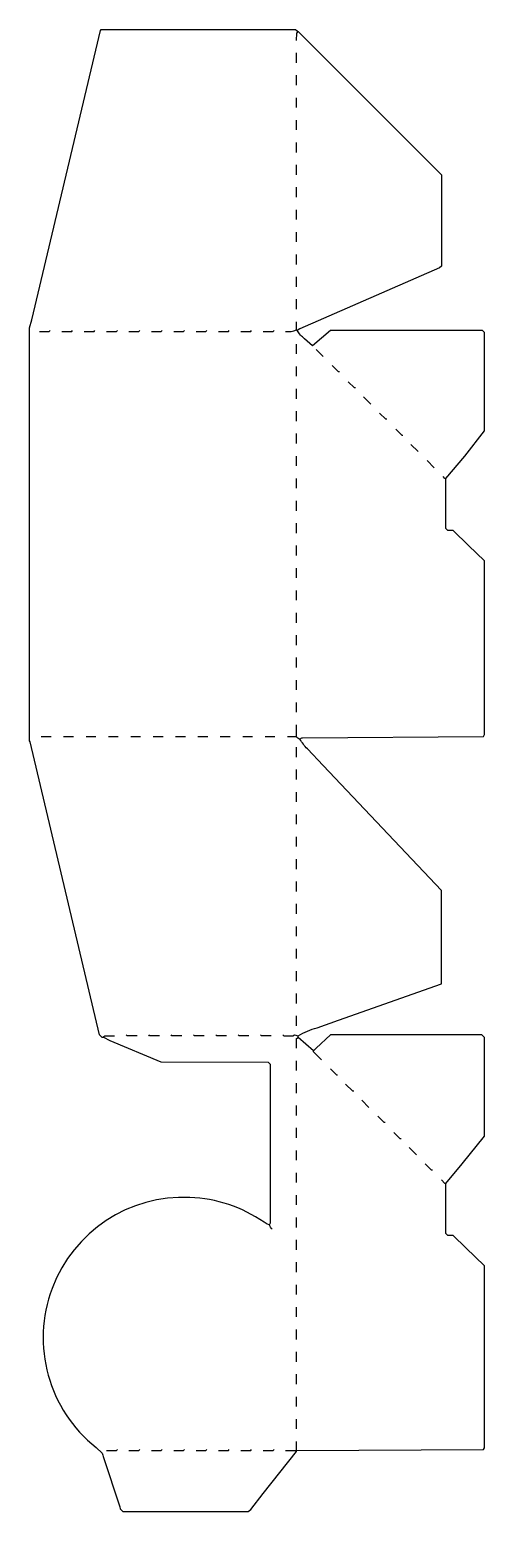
# Model space of a CAD drawing. Extents: x 27 to 535, y 85 to 1739.
import ezdxf

# ---------------------------------------------------------------- set-up
doc = ezdxf.new("R2010")
doc.units = 0
doc.layers.get('0').update_dxf_attribs({"linetype": 'CONTINUOUS'})

msp = doc.modelspace()

# ---------------------------------------------------------------- linework, layer by layer
at = {"color": 250, "linetype": 'CONTINUOUS'}
for points in [[(298, 400, -0.155754), (295, 405), (296, 407), (296, 584), (294, 586), (174.004098, 586.495834), (117.1, 610.2), (110, 614), (108, 614), (105, 617), (27.647059, 943.911765), (27, 945), (27, 1406), (29.384615, 1414.923077), (31.352941, 1422.911765), (106, 1738), (107, 1739), (324, 1739), (325.9, 1737.8), (327, 1737), (487, 1577), (487, 1475), (485, 1473), (329, 1405), (326, 1403)], [(329, 947, -0.14173), (332.002451, 948.502475), (533.9901, 949.999902), (535, 952), (535, 1146), (517.235726, 1163.249592), (500, 1180), (494, 1180), (492, 1182), (492, 1238), (513, 1263), (535, 1291), (535, 1401), (533, 1403), (363, 1403), (343, 1386), (334, 1394, -0.098818), (326, 1403), (325, 1404), (325, 1413)], [(310, 617), (311, 616), (321, 616), (323, 617), (327, 616, -0.065453), (348.1, 624.8), (371.9, 633.3), (487, 674), (487, 778), (354.750365, 917.763504), (337.249635, 936.236496, -0.063152), (329, 947, -0.296299), (325, 950), (325, 963)], [(295, 405), (292.3, 405.6), (288.82, 407.76, 0.142701), (206.037931, 435.455172, 0.726411), (101.195122, 156.243902), (108, 150), (108.7, 147.9), (109.3, 146.1), (127.7, 89.9), (128, 88), (131, 85), (271, 85), (274, 87), (288, 105), (325, 152), (325, 153), (325, 163)]]:
    msp.add_lwpolyline(points, format="xyb", dxfattribs=at)
for points in [[(325, 1727), (325.439024, 1734.95122), (327, 1737)], [(325, 1702), (325, 1713)], [(325, 1677), (325, 1688)], [(325, 1652), (325, 1663)], [(325, 1627), (325, 1638)], [(325, 1602), (325, 1613)], [(325, 1577), (325, 1588)], [(325, 1552), (325, 1563)], [(325, 1527), (325, 1538)], [(325, 1502), (325, 1513)], [(325, 1477), (325, 1488)], [(325, 1452), (325, 1463)], [(325, 1427), (325, 1438)], [(325, 1377), (325, 1388)], [(355, 1374), (347, 1382)], [(325, 1352), (325, 1363)], [(373, 1357), (372, 1357), (365, 1364)], [(391, 1339), (390, 1339), (383, 1346)], [(325, 1327), (325, 1338)], [(408, 1321), (400, 1329)], [(325, 1302), (325, 1313)], [(426, 1304), (425, 1304), (418, 1311)], [(444, 1286), (443, 1286), (436, 1293)], [(325, 1277), (325, 1288)], [(461, 1268), (453, 1276)], [(325, 1252), (325, 1263)], [(479, 1250), (471, 1258)], [(325, 1227), (325, 1238)], [(325, 1202), (325, 1213)], [(325, 1177), (325, 1188)], [(325, 1152), (325, 1163)], [(325, 1127), (325, 1138)], [(325, 1102), (325, 1113)], [(325, 1077), (325, 1088)], [(325, 1052), (325, 1063)], [(325, 1027), (325, 1038)], [(325, 1002), (325, 1013)], [(325, 977), (325, 988)], [(40, 950), (51, 950)], [(65, 950), (76, 950)], [(90, 950), (101, 950)], [(115, 950), (126, 950)], [(140, 950), (151, 950)], [(165, 950), (176, 950)], [(190, 950), (201, 950)], [(215, 950), (226, 950)], [(240, 950), (251, 950)], [(265, 950), (276, 950)], [(290, 950), (301, 950)], [(315, 950), (325, 950)], [(325, 927), (325, 938)], [(325, 902), (325, 913)], [(325, 877), (325, 888)], [(325, 852), (325, 863)], [(325, 827), (325, 838)], [(325, 802), (325, 813)], [(325, 777), (325, 788)], [(325, 752), (325, 763)], [(325, 727), (325, 738)], [(325, 702), (325, 713)], [(325, 677), (325, 688)], [(325, 652), (325, 663)], [(325, 627), (325, 638)], [(313, 153), (325, 153), (533.990431, 153.999908), (535, 156), (535, 359), (514.232779, 379.249406), (500, 393), (494, 393), (492, 395), (492, 451), (510, 473), (535, 504), (535, 614), (532, 617), (363, 617), (347, 602), (344, 599)], [(325, 602), (325, 613), (327, 614), (327, 616)], [(353, 589), (344, 598), (344, 599), (327, 614)], [(325, 577), (325, 588)], [(371, 572), (370, 572), (363, 579)], [(325, 552), (325, 563)], [(389, 554), (388, 554), (380, 562)], [(325, 527), (325, 538)], [(406, 536), (398, 544)], [(325, 502), (325, 513)], [(424, 519), (423, 519), (416, 526)], [(442, 501), (441, 501), (434, 508)], [(325, 477), (325, 488)], [(459, 483), (451, 491)], [(477, 466), (476, 466), (469, 473)], [(325, 452), (325, 463)], [(492, 451), (491, 451), (487, 455)], [(325, 427), (325, 438)], [(325, 402), (325, 413)], [(325, 377), (325, 388)], [(325, 352), (325, 363)], [(325, 327), (325, 338)], [(325, 302), (325, 313)], [(325, 277), (325, 288)], [(325, 252), (325, 263)], [(325, 227), (325, 238)], [(325, 202), (325, 213)], [(325, 177), (325, 188)]]:
    msp.add_lwpolyline(points, dxfattribs=at)
at = {"color": 252, "linetype": 'CONTINUOUS'}
for points in [[(38, 1402), (49, 1402), (50, 1403)], [(63, 1402), (74, 1402), (75, 1403)], [(88, 1402), (99, 1402), (100, 1403)], [(113, 1402), (124, 1402), (125, 1403)], [(138, 1402), (149, 1402), (150, 1403)], [(163, 1402), (174, 1402), (175, 1403)], [(188, 1402), (199, 1402), (200, 1403)], [(213, 1402), (224, 1402), (225, 1403)], [(238, 1402), (249, 1402), (250, 1403)], [(263, 1402), (274, 1402), (275, 1403)], [(288, 1402), (299, 1402), (300, 1403)], [(147, 616), (136, 616), (135, 617)], [(172, 616), (161, 616), (160, 617)], [(197, 616), (186, 616), (185, 617)], [(222, 616), (211, 616), (210, 617)], [(247, 616), (236, 616), (235, 617)], [(272, 616), (261, 616), (260, 617)], [(297, 616), (286, 616), (285, 617)], [(113, 153), (124, 153), (125, 154)], [(138, 153), (149, 153), (150, 154)], [(163, 153), (174, 153), (175, 154)], [(188, 153), (199, 153), (200, 154)], [(213, 153), (224, 153), (225, 154)], [(238, 153), (249, 153), (250, 154)], [(263, 153), (274, 153), (275, 154)], [(288, 153), (299, 153), (300, 154)]]:
    msp.add_lwpolyline(points, dxfattribs=at)
at = {"color": 251, "linetype": 'CONTINUOUS'}
msp.add_lwpolyline([(313, 1402, 0.14267), (325, 1404)], format="xyb", dxfattribs=at)
at = {"color": 197, "linetype": 'CONTINUOUS'}
msp.add_lwpolyline([(492, 1238), (491, 1238), (489, 1240)], dxfattribs=at)
at = {"color": 251, "linetype": 'CONTINUOUS'}
msp.add_lwpolyline([(110, 614), (110, 615), (111, 616), (122, 616)], dxfattribs=at)

doc.saveas('drawing.dxf')
